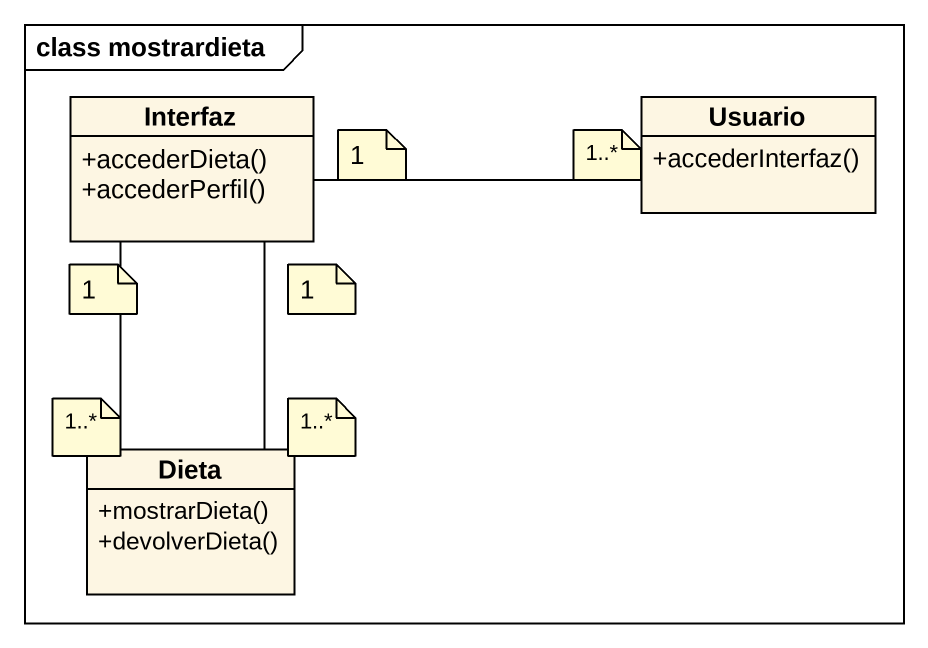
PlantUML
@startuml
mainframe class mostrardieta
hide circle
hide empty members
skinparam classAttributeIconSize 0
class Interfaz {
  +accederDieta()
  +accederPerfil()
}
class Usuario {
  +accederInterfaz()
}
class Dieta {
  +mostrarDieta()
  +devolverDieta()
}
Interfaz -- Dieta
Interfaz -- Dieta
Usuario -left- Interfaz
note as N1
  1
end note
note as N2
  1..*
end note
note as N3
  1
end note
note as N4
  1
end note
note as N5
  1..*
end note
note as N6
  1..*
end note
@enduml
